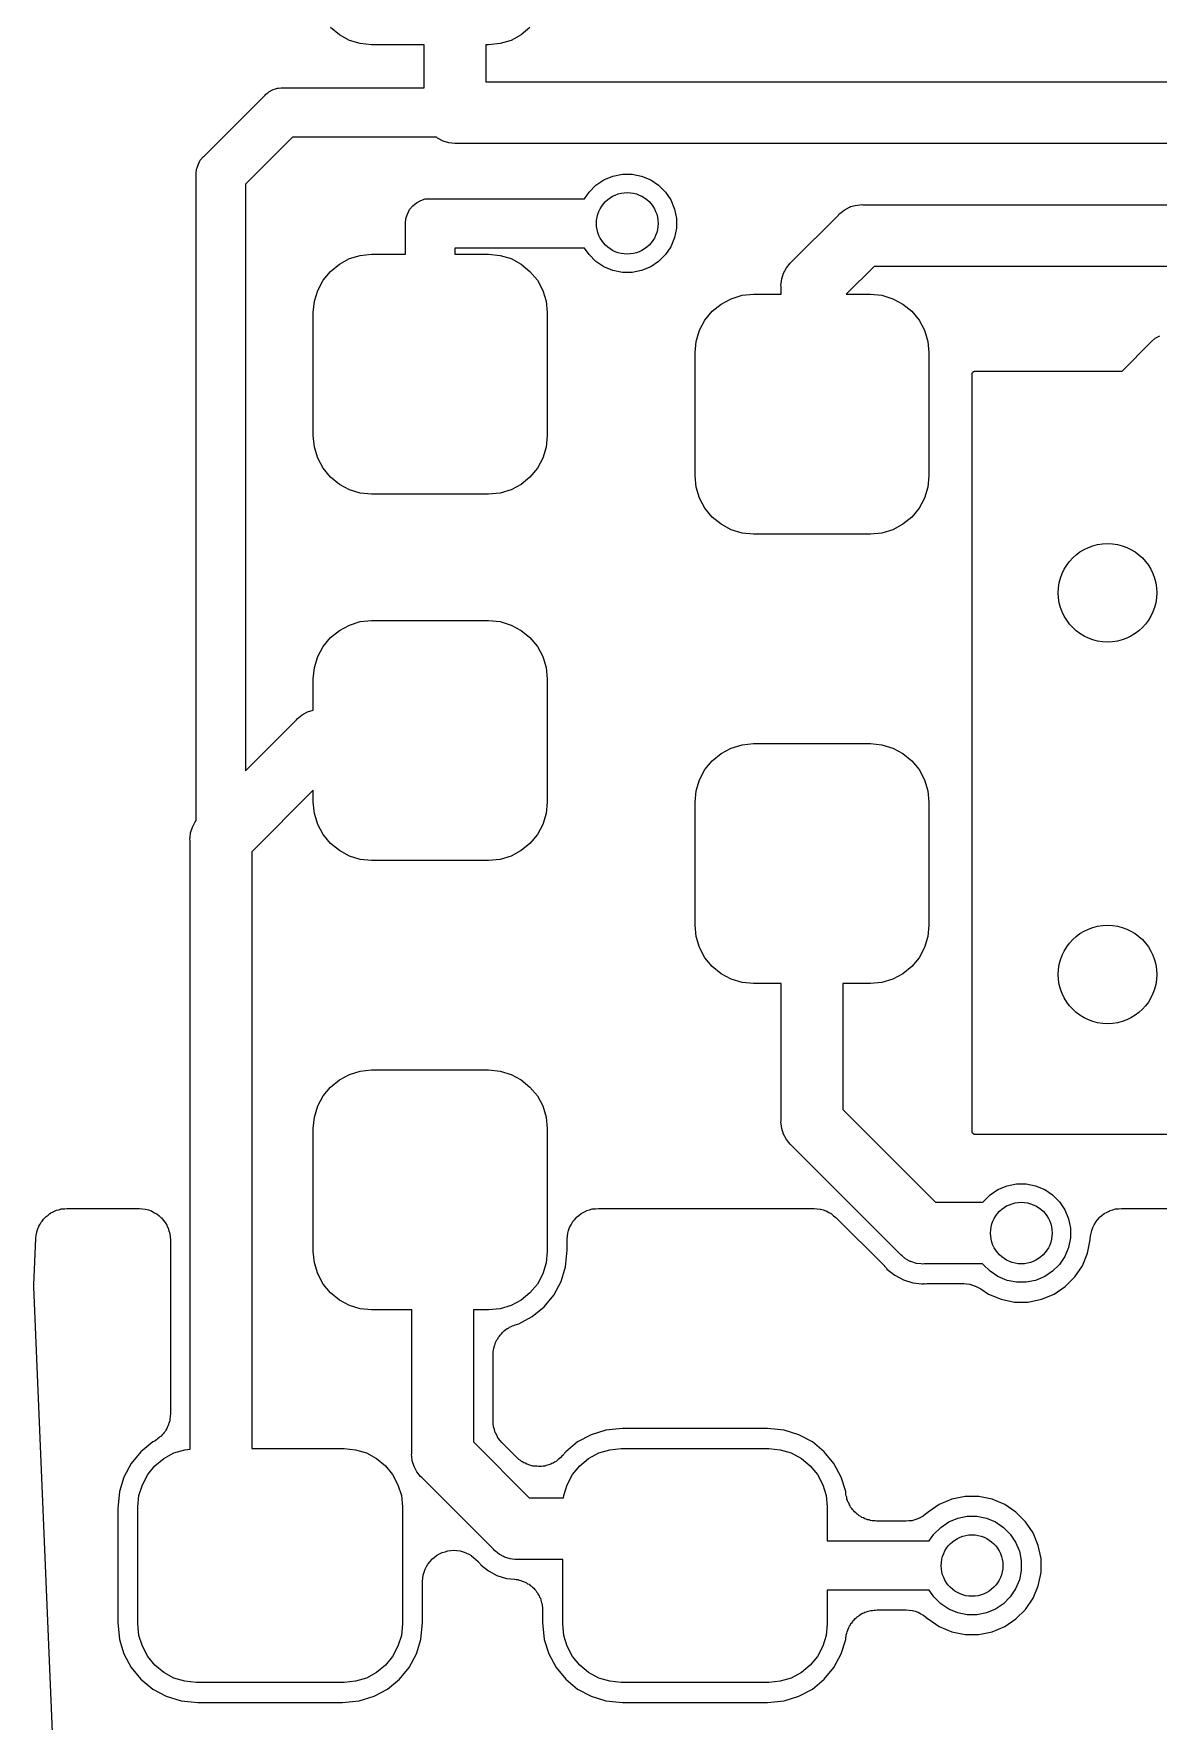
# Model space of a CAD drawing. Extents: x 115.8 to 161.5, y -138.1 to -92.5.
# Drawn here: x 115.79 to 120.36, y -117.03 to -110.18 of the extents above; entities that cross this region are included whole.
import ezdxf

# ---------------------------------------------------------------- set-up
doc = ezdxf.new("R2010")
doc.units = 0
doc.layers.add('BLACK', color=7, linetype='CONTINUOUS')

msp = doc.modelspace()

# ---------------------------------------------------------------- linework, layer by layer
at = {"layer": 'BLACK', "linetype": 'CONTINUOUS'}
for p, q in [((117.031, -110.185), (116.995, -110.155)), ((117.072, -110.207), (117.031, -110.185)), ((117.769, -110.185), (117.728, -110.207)), ((117.805, -110.155), (117.769, -110.185)), ((117.116, -110.22), (117.072, -110.207)), ((117.162, -110.225), (117.116, -110.22)), ((117.375, -110.225), (117.162, -110.225)), ((117.375, -110.4), (117.375, -110.225)), ((117.637, -110.225), (117.625, -110.225)), ((117.625, -110.225), (117.625, -110.375)), ((117.684, -110.22), (117.637, -110.225)), ((117.728, -110.207), (117.684, -110.22)), ((117.625, -110.375), (121.8, -110.375)), ((116.483, -110.676), (116.726, -110.433)), ((116.726, -110.433), (116.729, -110.429)), ((116.729, -110.429), (116.733, -110.426)), ((116.733, -110.426), (116.74, -110.42)), ((116.733, -110.426), (116.733, -110.426)), ((116.74, -110.42), (116.744, -110.416)), ((116.744, -110.416), (116.762, -110.407)), ((116.762, -110.407), (116.772, -110.404)), ((116.772, -110.404), (116.78, -110.401)), ((116.78, -110.401), (116.784, -110.401)), ((116.784, -110.401), (116.795, -110.4)), ((116.795, -110.4), (116.795, -110.4)), ((116.795, -110.4), (116.8, -110.4)), ((116.8, -110.4), (116.805, -110.4)), ((116.805, -110.4), (117.375, -110.4)), ((116.841, -110.6), (116.65, -110.791)), ((117.425, -110.6), (116.841, -110.6)), ((117.43, -110.604), (117.425, -110.6)), ((117.452, -110.616), (117.43, -110.604)), ((117.475, -110.623), (117.452, -110.616)), ((117.5, -110.626), (117.475, -110.623)), ((117.506, -110.625), (117.5, -110.626)), ((121.8, -110.625), (117.506, -110.625)), ((116.45, -110.745), (116.451, -110.731)), ((116.451, -110.73), (116.453, -110.724)), ((116.451, -110.731), (116.451, -110.73)), ((116.453, -110.724), (116.457, -110.712)), ((116.457, -110.712), (116.466, -110.694)), ((116.466, -110.694), (116.479, -110.679)), ((116.479, -110.679), (116.483, -110.676)), ((116.45, -110.75), (116.45, -110.745)), ((116.45, -110.745), (116.45, -110.745)), ((116.45, -110.755), (116.45, -110.75)), ((116.45, -113.375), (116.45, -110.755)), ((116.65, -110.791), (116.65, -113.173)), ((118.045, -110.823), (118.073, -110.795)), ((118.073, -110.795), (118.105, -110.773)), ((118.105, -110.773), (118.142, -110.758)), ((118.142, -110.758), (118.18, -110.75)), ((118.18, -110.75), (118.22, -110.75)), ((118.22, -110.75), (118.258, -110.758)), ((118.258, -110.758), (118.295, -110.773)), ((118.295, -110.773), (118.327, -110.795)), ((118.327, -110.795), (118.355, -110.823)), ((117.329, -110.879), (117.344, -110.866)), ((117.344, -110.866), (117.362, -110.857)), ((117.362, -110.857), (117.38, -110.851)), ((117.38, -110.851), (117.395, -110.85)), ((117.395, -110.85), (117.4, -110.85)), ((117.4, -110.85), (117.405, -110.85)), ((117.405, -110.85), (118.026, -110.85)), ((118.026, -110.85), (118.045, -110.823)), ((118.355, -110.823), (118.377, -110.855)), ((118.377, -110.855), (118.392, -110.892)), ((117.3, -110.95), (117.301, -110.93)), ((117.301, -110.93), (117.307, -110.912)), ((117.307, -110.912), (117.316, -110.894)), ((117.316, -110.894), (117.329, -110.879)), ((118.392, -110.892), (118.4, -110.93)), ((118.4, -110.93), (118.4, -110.97)), ((118.866, -111.107), (119.057, -110.916)), ((119.057, -110.916), (119.061, -110.911)), ((119.061, -110.911), (119.067, -110.907)), ((119.067, -110.907), (119.08, -110.896)), ((119.08, -110.896), (119.102, -110.884)), ((119.102, -110.884), (119.107, -110.882)), ((119.107, -110.882), (119.125, -110.877)), ((119.125, -110.877), (119.144, -110.875)), ((119.144, -110.875), (119.15, -110.874)), ((119.144, -110.875), (119.144, -110.875)), ((119.15, -110.874), (119.156, -110.875)), ((119.156, -110.875), (121.8, -110.875)), ((117.3, -110.955), (117.3, -110.95)), ((117.3, -111.075), (117.3, -110.955)), ((118.4, -110.97), (118.392, -111.008)), ((117.116, -111.08), (117.162, -111.075)), ((117.162, -111.075), (117.3, -111.075)), ((118.026, -111.05), (117.5, -111.05)), ((117.5, -111.05), (117.5, -111.075)), ((117.5, -111.075), (117.637, -111.075)), ((117.637, -111.075), (117.684, -111.08)), ((118.045, -111.077), (118.026, -111.05)), ((118.377, -111.045), (118.355, -111.077)), ((118.392, -111.008), (118.377, -111.045)), ((116.995, -111.145), (117.031, -111.115)), ((117.031, -111.115), (117.072, -111.093)), ((117.072, -111.093), (117.116, -111.08)), ((117.684, -111.08), (117.728, -111.093)), ((117.728, -111.093), (117.769, -111.115)), ((117.769, -111.115), (117.805, -111.145)), ((118.073, -111.105), (118.045, -111.077)), ((118.105, -111.127), (118.073, -111.105)), ((118.142, -111.142), (118.105, -111.127)), ((118.18, -111.15), (118.142, -111.142)), ((118.258, -111.142), (118.22, -111.15)), ((118.295, -111.127), (118.258, -111.142)), ((118.327, -111.105), (118.295, -111.127)), ((118.355, -111.077), (118.327, -111.105)), ((118.834, -111.152), (118.846, -111.13)), ((118.846, -111.13), (118.861, -111.111)), ((118.861, -111.111), (118.866, -111.107)), ((119.202, -111.125), (119.089, -111.237)), ((121.8, -111.125), (119.202, -111.125)), ((116.943, -111.222), (116.965, -111.181)), ((116.965, -111.181), (116.995, -111.145)), ((117.805, -111.145), (117.835, -111.181)), ((117.835, -111.181), (117.857, -111.222)), ((118.22, -111.15), (118.18, -111.15)), ((118.824, -111.2), (118.825, -111.194)), ((118.825, -111.206), (118.824, -111.2)), ((118.825, -111.194), (118.827, -111.175)), ((118.825, -111.194), (118.825, -111.194)), ((118.825, -111.237), (118.825, -111.206)), ((118.827, -111.175), (118.834, -111.152)), ((116.925, -111.312), (116.93, -111.266)), ((116.93, -111.266), (116.943, -111.222)), ((117.857, -111.222), (117.87, -111.266)), ((117.87, -111.266), (117.875, -111.312)), ((118.545, -111.307), (118.581, -111.278)), ((118.581, -111.278), (118.622, -111.256)), ((118.622, -111.256), (118.666, -111.242)), ((118.666, -111.242), (118.712, -111.237)), ((118.712, -111.237), (118.825, -111.237)), ((119.089, -111.237), (119.188, -111.237)), ((119.188, -111.237), (119.234, -111.242)), ((119.234, -111.242), (119.278, -111.256)), ((119.278, -111.256), (119.319, -111.278)), ((119.319, -111.278), (119.355, -111.307)), ((116.925, -111.812), (116.925, -111.312)), ((117.875, -111.312), (117.875, -111.812)), ((118.493, -111.384), (118.515, -111.343)), ((118.515, -111.343), (118.545, -111.307)), ((119.355, -111.307), (119.385, -111.343)), ((119.385, -111.343), (119.407, -111.384)), ((118.48, -111.429), (118.493, -111.384)), ((119.407, -111.384), (119.42, -111.429)), ((120.329, -111.429), (120.344, -111.416)), ((120.344, -111.416), (120.362, -111.407)), ((118.475, -111.475), (118.48, -111.429)), ((118.475, -111.975), (118.475, -111.475)), ((119.42, -111.429), (119.425, -111.475)), ((119.425, -111.475), (119.425, -111.975)), ((120.209, -111.55), (120.326, -111.433)), ((120.326, -111.433), (120.329, -111.429)), ((119.602, -111.556), (119.603, -111.555)), ((119.603, -111.555), (119.604, -111.554)), ((119.604, -111.554), (119.605, -111.553)), ((119.604, -111.554), (119.604, -111.554)), ((119.604, -111.554), (119.604, -111.554)), ((119.605, -111.553), (119.606, -111.552)), ((119.606, -111.552), (119.606, -111.552)), ((119.606, -111.552), (119.606, -111.552)), ((119.606, -111.552), (119.607, -111.552)), ((119.607, -111.552), (119.608, -111.551)), ((119.608, -111.551), (119.608, -111.551)), ((119.608, -111.551), (119.608, -111.551)), ((119.608, -111.551), (119.609, -111.551)), ((119.609, -111.551), (119.61, -111.55)), ((119.61, -111.55), (119.61, -111.55)), ((119.61, -111.55), (119.61, -111.55)), ((119.61, -111.55), (119.612, -111.55)), ((119.612, -111.55), (119.613, -111.55)), ((119.613, -111.55), (120.209, -111.55)), ((119.6, -111.56), (119.601, -111.559)), ((119.6, -111.561), (119.6, -111.56)), ((119.6, -111.56), (119.6, -111.56)), ((119.6, -111.56), (119.6, -111.56)), ((119.6, -111.563), (119.6, -111.561)), ((119.6, -114.637), (119.6, -111.563)), ((119.6, -111.563), (119.6, -111.563)), ((119.6, -111.563), (119.6, -111.563)), ((119.601, -111.558), (119.602, -111.557)), ((119.601, -111.559), (119.601, -111.558)), ((119.601, -111.558), (119.601, -111.558)), ((119.601, -111.558), (119.601, -111.558)), ((119.602, -111.557), (119.602, -111.556)), ((119.602, -111.556), (119.602, -111.556)), ((119.602, -111.556), (119.602, -111.556)), ((116.93, -111.859), (116.925, -111.812)), ((117.875, -111.812), (117.87, -111.859)), ((116.943, -111.903), (116.93, -111.859)), ((117.87, -111.859), (117.857, -111.903)), ((116.965, -111.944), (116.943, -111.903)), ((116.995, -111.98), (116.965, -111.944)), ((117.835, -111.944), (117.805, -111.98)), ((117.857, -111.903), (117.835, -111.944)), ((117.031, -112.01), (116.995, -111.98)), ((117.072, -112.032), (117.031, -112.01)), ((117.116, -112.045), (117.072, -112.032)), ((117.728, -112.032), (117.684, -112.045)), ((117.769, -112.01), (117.728, -112.032)), ((117.805, -111.98), (117.769, -112.01)), ((118.48, -112.021), (118.475, -111.975)), ((118.493, -112.066), (118.48, -112.021)), ((119.42, -112.021), (119.407, -112.066)), ((119.425, -111.975), (119.42, -112.021)), ((117.162, -112.05), (117.116, -112.045)), ((117.637, -112.05), (117.162, -112.05)), ((117.684, -112.045), (117.637, -112.05)), ((118.515, -112.107), (118.493, -112.066)), ((119.407, -112.066), (119.385, -112.107)), ((118.545, -112.143), (118.515, -112.107)), ((118.581, -112.172), (118.545, -112.143)), ((118.622, -112.194), (118.581, -112.172)), ((119.319, -112.172), (119.278, -112.194)), ((119.355, -112.143), (119.319, -112.172)), ((119.385, -112.107), (119.355, -112.143)), ((118.666, -112.208), (118.622, -112.194)), ((118.712, -112.212), (118.666, -112.208)), ((119.188, -112.212), (118.712, -112.212)), ((119.234, -112.208), (119.188, -112.212)), ((119.278, -112.194), (119.234, -112.208)), ((117.031, -112.603), (117.072, -112.581)), ((117.072, -112.581), (117.116, -112.567)), ((117.116, -112.567), (117.162, -112.562)), ((117.162, -112.562), (117.637, -112.562)), ((117.637, -112.562), (117.684, -112.567)), ((117.684, -112.567), (117.728, -112.581)), ((117.728, -112.581), (117.769, -112.603)), ((116.965, -112.668), (116.995, -112.632)), ((116.995, -112.632), (117.031, -112.603)), ((117.769, -112.603), (117.805, -112.632)), ((117.805, -112.632), (117.835, -112.668)), ((116.93, -112.754), (116.943, -112.709)), ((116.943, -112.709), (116.965, -112.668)), ((117.835, -112.668), (117.857, -112.709)), ((117.857, -112.709), (117.87, -112.754)), ((116.925, -112.8), (116.93, -112.754)), ((117.87, -112.754), (117.875, -112.8)), ((116.925, -112.927), (116.925, -112.8)), ((117.875, -112.8), (117.875, -113.3)), ((116.65, -113.173), (116.857, -112.966)), ((116.857, -112.966), (116.861, -112.961)), ((116.861, -112.961), (116.866, -112.957)), ((116.866, -112.957), (116.88, -112.946)), ((116.866, -112.957), (116.866, -112.957)), ((116.88, -112.946), (116.902, -112.934)), ((116.88, -112.946), (116.88, -112.946)), ((116.88, -112.946), (116.88, -112.946)), ((116.902, -112.934), (116.925, -112.927)), ((118.666, -113.067), (118.712, -113.062)), ((118.712, -113.062), (119.188, -113.062)), ((119.188, -113.062), (119.234, -113.067)), ((118.515, -113.168), (118.545, -113.132)), ((118.545, -113.132), (118.581, -113.103)), ((118.581, -113.103), (118.622, -113.081)), ((118.622, -113.081), (118.666, -113.067)), ((119.234, -113.067), (119.278, -113.081)), ((119.278, -113.081), (119.319, -113.103)), ((119.319, -113.103), (119.355, -113.132)), ((119.355, -113.132), (119.385, -113.168)), ((118.493, -113.209), (118.515, -113.168)), ((119.385, -113.168), (119.407, -113.209)), ((116.925, -113.252), (116.675, -113.502)), ((116.925, -113.3), (116.925, -113.252)), ((118.475, -113.3), (118.48, -113.254)), ((118.48, -113.254), (118.493, -113.209)), ((119.407, -113.209), (119.42, -113.254)), ((119.42, -113.254), (119.425, -113.3)), ((116.93, -113.346), (116.925, -113.3)), ((117.875, -113.3), (117.87, -113.346)), ((118.475, -113.8), (118.475, -113.3)), ((119.425, -113.3), (119.425, -113.8)), ((116.427, -113.425), (116.434, -113.402)), ((116.434, -113.402), (116.446, -113.38)), ((116.446, -113.38), (116.45, -113.375)), ((116.943, -113.391), (116.93, -113.346)), ((116.965, -113.432), (116.943, -113.391)), ((117.857, -113.391), (117.835, -113.432)), ((117.87, -113.346), (117.857, -113.391)), ((116.424, -113.45), (116.425, -113.444)), ((116.425, -113.456), (116.424, -113.45)), ((116.425, -113.444), (116.427, -113.425)), ((116.425, -113.444), (116.425, -113.444)), ((116.425, -115.927), (116.425, -113.456)), ((116.995, -113.468), (116.965, -113.432)), ((117.031, -113.497), (116.995, -113.468)), ((117.805, -113.468), (117.769, -113.497)), ((117.835, -113.432), (117.805, -113.468)), ((116.675, -113.502), (116.675, -115.925)), ((117.072, -113.519), (117.031, -113.497)), ((117.116, -113.533), (117.072, -113.519)), ((117.162, -113.537), (117.116, -113.533)), ((117.637, -113.537), (117.162, -113.537)), ((117.684, -113.533), (117.637, -113.537)), ((117.728, -113.519), (117.684, -113.533)), ((117.769, -113.497), (117.728, -113.519)), ((118.48, -113.846), (118.475, -113.8)), ((119.425, -113.8), (119.42, -113.846)), ((118.493, -113.891), (118.48, -113.846)), ((119.42, -113.846), (119.407, -113.891)), ((118.515, -113.932), (118.493, -113.891)), ((118.545, -113.968), (118.515, -113.932)), ((119.385, -113.932), (119.355, -113.968)), ((119.407, -113.891), (119.385, -113.932)), ((118.581, -113.997), (118.545, -113.968)), ((118.622, -114.019), (118.581, -113.997)), ((118.666, -114.033), (118.622, -114.019)), ((119.278, -114.019), (119.234, -114.033)), ((119.319, -113.997), (119.278, -114.019)), ((119.355, -113.968), (119.319, -113.997)), ((118.712, -114.037), (118.666, -114.033)), ((118.825, -114.037), (118.712, -114.037)), ((118.825, -114.594), (118.825, -114.037)), ((119.188, -114.037), (119.075, -114.037)), ((119.075, -114.037), (119.075, -114.548)), ((119.234, -114.033), (119.188, -114.037)), ((116.995, -114.457), (117.031, -114.428)), ((117.031, -114.428), (117.072, -114.406)), ((117.072, -114.406), (117.116, -114.392)), ((117.116, -114.392), (117.162, -114.387)), ((117.162, -114.387), (117.637, -114.387)), ((117.637, -114.387), (117.684, -114.392)), ((117.684, -114.392), (117.728, -114.406)), ((117.728, -114.406), (117.769, -114.428)), ((117.769, -114.428), (117.805, -114.457)), ((116.943, -114.534), (116.965, -114.493)), ((116.965, -114.493), (116.995, -114.457)), ((117.805, -114.457), (117.835, -114.493)), ((117.835, -114.493), (117.857, -114.534)), ((116.93, -114.579), (116.943, -114.534)), ((117.857, -114.534), (117.87, -114.579)), ((119.075, -114.548), (119.452, -114.925)), ((116.925, -114.625), (116.93, -114.579)), ((116.925, -115.125), (116.925, -114.625)), ((117.87, -114.579), (117.875, -114.625)), ((117.875, -114.625), (117.875, -115.125)), ((118.824, -114.6), (118.825, -114.594)), ((118.825, -114.606), (118.824, -114.6)), ((118.827, -114.625), (118.825, -114.606)), ((118.825, -114.606), (118.825, -114.606)), ((118.834, -114.648), (118.827, -114.625)), ((119.6, -114.638), (119.6, -114.637)), ((119.6, -114.64), (119.6, -114.638)), ((118.846, -114.67), (118.834, -114.648)), ((118.861, -114.689), (118.846, -114.67)), ((118.866, -114.693), (118.861, -114.689)), ((119.307, -115.134), (118.866, -114.693)), ((119.601, -114.641), (119.6, -114.64)), ((119.6, -114.64), (119.6, -114.64)), ((119.6, -114.64), (119.6, -114.64)), ((119.601, -114.642), (119.601, -114.641)), ((119.602, -114.643), (119.601, -114.642)), ((119.601, -114.642), (119.601, -114.642)), ((119.601, -114.642), (119.601, -114.642)), ((119.602, -114.644), (119.602, -114.643)), ((119.603, -114.645), (119.602, -114.644)), ((119.602, -114.644), (119.602, -114.644)), ((119.602, -114.644), (119.602, -114.644)), ((119.604, -114.646), (119.603, -114.645)), ((119.605, -114.647), (119.604, -114.646)), ((119.604, -114.646), (119.604, -114.646)), ((119.604, -114.646), (119.604, -114.646)), ((119.606, -114.648), (119.605, -114.647)), ((119.607, -114.648), (119.606, -114.648)), ((119.606, -114.648), (119.606, -114.648)), ((119.606, -114.648), (119.606, -114.648)), ((119.608, -114.649), (119.607, -114.648)), ((119.609, -114.649), (119.608, -114.649)), ((119.608, -114.649), (119.608, -114.649)), ((119.608, -114.649), (119.608, -114.649)), ((119.61, -114.65), (119.609, -114.649)), ((119.611, -114.65), (119.61, -114.65)), ((119.61, -114.65), (119.61, -114.65)), ((119.61, -114.65), (119.61, -114.65)), ((119.613, -114.65), (119.611, -114.65)), ((120.637, -114.65), (119.613, -114.65)), ((119.613, -114.65), (119.613, -114.65)), ((119.613, -114.65), (119.613, -114.65)), ((119.645, -114.923), (119.673, -114.895)), ((119.673, -114.895), (119.705, -114.873)), ((119.705, -114.873), (119.742, -114.858)), ((119.742, -114.858), (119.78, -114.85)), ((119.78, -114.85), (119.82, -114.85)), ((119.82, -114.85), (119.858, -114.858)), ((119.858, -114.858), (119.895, -114.873)), ((119.895, -114.873), (119.927, -114.895)), ((119.927, -114.895), (119.955, -114.923)), ((115.84, -114.983), (115.848, -114.977)), ((115.848, -114.977), (115.855, -114.971)), ((115.855, -114.971), (115.858, -114.97)), ((115.858, -114.97), (115.86, -114.968)), ((115.86, -114.968), (115.869, -114.964)), ((115.869, -114.964), (115.877, -114.96)), ((115.877, -114.96), (115.88, -114.959)), ((115.88, -114.959), (115.883, -114.957)), ((115.883, -114.957), (115.892, -114.955)), ((115.892, -114.955), (115.901, -114.952)), ((115.901, -114.952), (115.904, -114.952)), ((115.904, -114.952), (115.907, -114.951)), ((115.907, -114.951), (115.916, -114.951)), ((115.916, -114.951), (115.925, -114.95)), ((115.925, -114.95), (116.218, -114.95)), ((116.218, -114.95), (116.219, -114.95)), ((116.219, -114.95), (116.219, -114.95)), ((116.219, -114.95), (116.219, -114.95)), ((116.219, -114.95), (116.22, -114.95)), ((116.22, -114.95), (116.232, -114.951)), ((116.232, -114.951), (116.244, -114.953)), ((116.244, -114.953), (116.244, -114.953)), ((116.244, -114.953), (116.244, -114.953)), ((116.244, -114.953), (116.256, -114.956)), ((116.256, -114.956), (116.267, -114.96)), ((116.267, -114.96), (116.268, -114.96)), ((116.268, -114.96), (116.268, -114.96)), ((116.268, -114.96), (116.278, -114.966)), ((116.278, -114.966), (116.289, -114.972)), ((116.289, -114.972), (116.289, -114.972)), ((116.289, -114.972), (116.29, -114.972)), ((116.29, -114.972), (116.299, -114.98)), ((116.299, -114.98), (116.308, -114.988)), ((117.994, -114.986), (118.003, -114.979)), ((118.003, -114.979), (118.013, -114.971)), ((118.013, -114.971), (118.024, -114.965)), ((118.013, -114.971), (118.013, -114.971)), ((118.013, -114.971), (118.013, -114.971)), ((118.024, -114.965), (118.035, -114.96)), ((118.035, -114.959), (118.047, -114.956)), ((118.035, -114.96), (118.035, -114.959)), ((118.035, -114.959), (118.035, -114.959)), ((118.047, -114.956), (118.058, -114.952)), ((118.058, -114.952), (118.059, -114.952)), ((118.059, -114.952), (118.071, -114.951)), ((118.059, -114.952), (118.059, -114.952)), ((118.071, -114.951), (118.083, -114.95)), ((118.083, -114.95), (118.957, -114.95)), ((118.957, -114.95), (118.958, -114.95)), ((118.958, -114.95), (118.958, -114.95)), ((118.958, -114.95), (118.958, -114.95)), ((118.958, -114.95), (118.959, -114.95)), ((118.959, -114.95), (118.971, -114.951)), ((118.971, -114.951), (118.983, -114.953)), ((118.983, -114.953), (118.983, -114.953)), ((118.983, -114.953), (118.984, -114.953)), ((118.984, -114.953), (118.995, -114.956)), ((118.995, -114.956), (119.006, -114.96)), ((119.006, -114.96), (119.007, -114.96)), ((119.007, -114.96), (119.008, -114.96)), ((119.008, -114.96), (119.018, -114.966)), ((119.018, -114.966), (119.028, -114.971)), ((119.028, -114.971), (119.029, -114.972)), ((119.029, -114.972), (119.029, -114.972)), ((119.029, -114.972), (119.038, -114.98)), ((119.038, -114.98), (119.047, -114.987)), ((119.452, -114.925), (119.643, -114.925)), ((119.643, -114.925), (119.645, -114.923)), ((119.955, -114.923), (119.977, -114.955)), ((119.977, -114.955), (119.992, -114.992)), ((120.118, -114.986), (120.127, -114.979)), ((120.127, -114.979), (120.137, -114.971)), ((120.137, -114.971), (120.148, -114.965)), ((120.137, -114.971), (120.137, -114.971)), ((120.137, -114.971), (120.137, -114.971)), ((120.148, -114.965), (120.159, -114.96)), ((120.159, -114.959), (120.171, -114.956)), ((120.159, -114.96), (120.159, -114.959)), ((120.159, -114.959), (120.159, -114.959)), ((120.171, -114.956), (120.182, -114.952)), ((120.182, -114.952), (120.183, -114.952)), ((120.183, -114.952), (120.195, -114.951)), ((120.183, -114.952), (120.183, -114.952)), ((120.195, -114.951), (120.207, -114.95)), ((120.207, -114.95), (124.673, -114.95)), ((115.801, -115.051), (115.802, -115.048)), ((115.802, -115.045), (115.805, -115.037)), ((115.802, -115.048), (115.802, -115.045)), ((115.805, -115.037), (115.808, -115.028)), ((115.808, -115.028), (115.81, -115.025)), ((115.81, -115.025), (115.811, -115.022)), ((115.811, -115.022), (115.816, -115.014)), ((115.816, -115.014), (115.82, -115.006)), ((115.82, -115.006), (115.822, -115.004)), ((115.822, -115.004), (115.824, -115.001)), ((115.824, -115.001), (115.83, -114.994)), ((115.83, -114.994), (115.836, -114.987)), ((115.836, -114.987), (115.838, -114.985)), ((115.838, -114.985), (115.84, -114.983)), ((116.308, -114.988), (116.308, -114.988)), ((116.308, -114.988), (116.309, -114.988)), ((116.309, -114.988), (116.316, -114.997)), ((116.316, -114.997), (116.324, -115.007)), ((116.324, -115.007), (116.324, -115.007)), ((116.324, -115.007), (116.324, -115.007)), ((116.324, -115.007), (116.33, -115.018)), ((116.33, -115.018), (116.335, -115.029)), ((116.335, -115.029), (116.336, -115.029)), ((116.336, -115.029), (116.336, -115.029)), ((116.336, -115.029), (116.339, -115.041)), ((116.339, -115.041), (116.343, -115.052)), ((117.959, -115.051), (117.962, -115.039)), ((117.962, -115.039), (117.966, -115.028)), ((117.966, -115.027), (117.972, -115.017)), ((117.966, -115.028), (117.966, -115.027)), ((117.966, -115.027), (117.966, -115.027)), ((117.972, -115.017), (117.978, -115.006)), ((117.978, -115.005), (117.986, -114.996)), ((117.978, -115.006), (117.978, -115.005)), ((117.978, -115.006), (117.978, -115.006)), ((117.986, -114.996), (117.994, -114.987)), ((117.994, -114.987), (117.994, -114.986)), ((117.994, -114.987), (117.994, -114.987)), ((119.047, -114.987), (119.244, -115.183)), ((119.992, -114.992), (120, -115.03)), ((120, -115.03), (120, -115.07)), ((120.083, -115.051), (120.086, -115.039)), ((120.086, -115.039), (120.09, -115.028)), ((120.09, -115.027), (120.096, -115.017)), ((120.09, -115.028), (120.09, -115.027)), ((120.09, -115.027), (120.09, -115.027)), ((120.096, -115.017), (120.102, -115.006)), ((120.102, -115.005), (120.11, -114.996)), ((120.102, -115.006), (120.102, -115.005)), ((120.102, -115.006), (120.102, -115.006)), ((120.11, -114.996), (120.118, -114.987)), ((120.118, -114.987), (120.118, -114.986)), ((120.118, -114.987), (120.118, -114.987)), ((115.79, -115.26), (115.798, -115.072)), ((115.798, -115.07), (115.8, -115.061)), ((115.798, -115.072), (115.798, -115.07)), ((115.8, -115.061), (115.801, -115.051)), ((116.343, -115.052), (116.343, -115.053)), ((116.343, -115.053), (116.343, -115.053)), ((116.343, -115.053), (116.344, -115.065)), ((116.344, -115.065), (116.345, -115.077)), ((116.345, -115.077), (116.345, -115.784)), ((117.949, -115.187), (117.956, -115.119)), ((117.956, -115.075), (117.957, -115.063)), ((117.956, -115.076), (117.956, -115.075)), ((117.956, -115.077), (117.956, -115.076)), ((117.956, -115.076), (117.956, -115.076)), ((117.956, -115.076), (117.956, -115.076)), ((117.956, -115.119), (117.956, -115.077)), ((117.957, -115.063), (117.959, -115.051)), ((117.959, -115.051), (117.959, -115.051)), ((117.959, -115.051), (117.959, -115.051)), ((119.992, -115.108), (119.977, -115.145)), ((120, -115.07), (119.992, -115.108)), ((120.069, -115.132), (120.08, -115.078)), ((120.08, -115.075), (120.081, -115.063)), ((120.08, -115.076), (120.08, -115.075)), ((120.08, -115.077), (120.08, -115.076)), ((120.08, -115.076), (120.08, -115.076)), ((120.08, -115.076), (120.08, -115.076)), ((120.08, -115.078), (120.08, -115.077)), ((120.081, -115.063), (120.083, -115.051)), ((120.083, -115.051), (120.083, -115.051)), ((120.083, -115.051), (120.083, -115.051)), ((116.93, -115.171), (116.925, -115.125)), ((116.943, -115.216), (116.93, -115.171)), ((117.87, -115.171), (117.857, -115.216)), ((117.875, -115.125), (117.87, -115.171)), ((117.931, -115.247), (117.949, -115.187)), ((119.244, -115.183), (119.245, -115.185)), ((119.245, -115.185), (119.248, -115.189)), ((119.311, -115.139), (119.307, -115.134)), ((119.316, -115.143), (119.311, -115.139)), ((119.33, -115.154), (119.316, -115.143)), ((119.316, -115.143), (119.316, -115.143)), ((119.349, -115.165), (119.33, -115.154)), ((119.352, -115.166), (119.349, -115.165)), ((119.375, -115.173), (119.352, -115.166)), ((119.394, -115.175), (119.375, -115.173)), ((119.4, -115.176), (119.394, -115.175)), ((119.394, -115.175), (119.394, -115.175)), ((119.406, -115.175), (119.4, -115.176)), ((119.643, -115.175), (119.406, -115.175)), ((119.645, -115.177), (119.643, -115.175)), ((119.673, -115.205), (119.645, -115.177)), ((119.955, -115.177), (119.927, -115.205)), ((119.977, -115.145), (119.955, -115.177)), ((120.017, -115.228), (120.048, -115.183)), ((120.048, -115.183), (120.069, -115.132)), ((116.965, -115.257), (116.943, -115.216)), ((117.857, -115.216), (117.835, -115.257)), ((117.902, -115.302), (117.931, -115.247)), ((119.248, -115.189), (119.252, -115.193)), ((119.252, -115.193), (119.254, -115.196)), ((119.254, -115.196), (119.286, -115.221)), ((119.286, -115.221), (119.321, -115.24)), ((119.321, -115.24), (119.36, -115.252)), ((119.36, -115.252), (119.396, -115.256)), ((119.396, -115.256), (119.396, -115.256)), ((119.396, -115.256), (119.4, -115.256)), ((119.4, -115.256), (119.404, -115.256)), ((119.404, -115.256), (119.406, -115.255)), ((119.406, -115.255), (119.411, -115.256)), ((119.411, -115.256), (119.416, -115.255)), ((119.416, -115.255), (119.564, -115.255)), ((119.564, -115.255), (119.565, -115.255)), ((119.565, -115.255), (119.565, -115.255)), ((119.565, -115.255), (119.565, -115.255)), ((119.565, -115.255), (119.566, -115.255)), ((119.566, -115.255), (119.578, -115.256)), ((119.578, -115.256), (119.589, -115.257)), ((119.705, -115.227), (119.673, -115.205)), ((119.742, -115.242), (119.705, -115.227)), ((119.78, -115.25), (119.742, -115.242)), ((119.82, -115.25), (119.78, -115.25)), ((119.858, -115.242), (119.82, -115.25)), ((119.895, -115.227), (119.858, -115.242)), ((119.927, -115.205), (119.895, -115.227)), ((119.978, -115.267), (120.017, -115.228)), ((115.791, -115.264), (115.79, -115.26)), ((115.79, -115.269), (115.791, -115.264)), ((115.79, -115.27), (115.79, -115.269)), ((115.87, -117.174), (115.79, -115.27)), ((116.995, -115.293), (116.965, -115.257)), ((117.031, -115.322), (116.995, -115.293)), ((117.072, -115.344), (117.031, -115.322)), ((117.769, -115.322), (117.728, -115.344)), ((117.805, -115.293), (117.769, -115.322)), ((117.835, -115.257), (117.805, -115.293)), ((117.862, -115.35), (117.902, -115.302)), ((119.589, -115.257), (119.59, -115.258)), ((119.59, -115.258), (119.591, -115.258)), ((119.591, -115.258), (119.602, -115.261)), ((119.602, -115.261), (119.613, -115.265)), ((119.613, -115.265), (119.614, -115.265)), ((119.614, -115.265), (119.614, -115.265)), ((119.614, -115.265), (119.625, -115.271)), ((119.625, -115.271), (119.635, -115.276)), ((119.635, -115.276), (119.667, -115.298)), ((119.667, -115.298), (119.718, -115.319)), ((119.718, -115.319), (119.772, -115.33)), ((119.828, -115.33), (119.882, -115.319)), ((119.882, -115.319), (119.933, -115.298)), ((119.933, -115.298), (119.978, -115.267)), ((117.116, -115.358), (117.072, -115.344)), ((117.162, -115.362), (117.116, -115.358)), ((117.325, -115.362), (117.162, -115.362)), ((117.325, -115.944), (117.325, -115.362)), ((117.637, -115.362), (117.575, -115.362)), ((117.575, -115.362), (117.575, -115.898)), ((117.684, -115.358), (117.637, -115.362)), ((117.728, -115.344), (117.684, -115.358)), ((117.759, -115.419), (117.814, -115.389)), ((117.814, -115.389), (117.862, -115.35)), ((119.772, -115.33), (119.828, -115.33)), ((117.684, -115.464), (117.689, -115.459)), ((117.689, -115.459), (117.693, -115.454)), ((117.693, -115.454), (117.698, -115.45)), ((117.698, -115.45), (117.702, -115.446)), ((117.702, -115.446), (117.707, -115.442)), ((117.707, -115.442), (117.712, -115.438)), ((117.712, -115.438), (117.718, -115.436)), ((117.718, -115.436), (117.722, -115.432)), ((117.722, -115.432), (117.728, -115.43)), ((117.728, -115.43), (117.734, -115.427)), ((117.734, -115.427), (117.74, -115.425)), ((117.74, -115.425), (117.745, -115.423)), ((117.745, -115.423), (117.759, -115.419)), ((117.656, -115.531), (117.657, -115.525)), ((117.657, -115.525), (117.658, -115.518)), ((117.658, -115.518), (117.659, -115.513)), ((117.659, -115.513), (117.661, -115.507)), ((117.661, -115.507), (117.663, -115.501)), ((117.663, -115.501), (117.665, -115.494)), ((117.665, -115.494), (117.668, -115.489)), ((117.668, -115.489), (117.67, -115.484)), ((117.67, -115.484), (117.674, -115.479)), ((117.674, -115.479), (117.677, -115.473)), ((117.677, -115.473), (117.681, -115.468)), ((117.681, -115.468), (117.684, -115.464)), ((117.655, -115.543), (117.656, -115.537)), ((117.655, -115.544), (117.655, -115.543)), ((117.655, -115.812), (117.655, -115.544)), ((117.656, -115.537), (117.656, -115.531)), ((116.343, -115.803), (116.342, -115.81)), ((116.344, -115.797), (116.343, -115.803)), ((116.345, -115.786), (116.344, -115.791)), ((116.344, -115.791), (116.344, -115.797)), ((116.345, -115.784), (116.345, -115.786)), ((116.311, -115.869), (116.307, -115.875)), ((116.316, -115.865), (116.311, -115.869)), ((116.319, -115.86), (116.316, -115.865)), ((116.323, -115.856), (116.319, -115.86)), ((116.326, -115.85), (116.323, -115.856)), ((116.33, -115.844), (116.326, -115.85)), ((116.332, -115.839), (116.33, -115.844)), ((116.335, -115.834), (116.332, -115.839)), ((116.337, -115.827), (116.335, -115.834)), ((116.339, -115.821), (116.337, -115.827)), ((116.341, -115.816), (116.339, -115.821)), ((116.342, -115.81), (116.341, -115.816)), ((117.656, -115.824), (117.655, -115.812)), ((117.657, -115.836), (117.656, -115.824)), ((117.657, -115.837), (117.657, -115.836)), ((117.657, -115.836), (117.657, -115.836)), ((117.661, -115.848), (117.657, -115.837)), ((117.664, -115.86), (117.661, -115.848)), ((117.665, -115.861), (117.664, -115.86)), ((117.664, -115.86), (117.664, -115.86)), ((117.67, -115.871), (117.665, -115.861)), ((117.675, -115.882), (117.67, -115.871)), ((118.053, -115.869), (117.998, -115.898)), ((118.113, -115.851), (118.053, -115.869)), ((118.181, -115.844), (118.113, -115.851)), ((118.769, -115.844), (118.181, -115.844)), ((118.837, -115.851), (118.769, -115.844)), ((118.897, -115.869), (118.837, -115.851)), ((118.952, -115.898), (118.897, -115.869)), ((116.225, -115.938), (116.186, -115.986)), ((116.273, -115.898), (116.225, -115.938)), ((116.278, -115.896), (116.273, -115.898)), ((116.283, -115.893), (116.278, -115.896)), ((116.288, -115.89), (116.283, -115.893)), ((116.293, -115.886), (116.288, -115.89)), ((116.298, -115.882), (116.293, -115.886)), ((116.302, -115.878), (116.298, -115.882)), ((116.307, -115.875), (116.302, -115.878)), ((116.359, -115.943), (116.404, -115.93)), ((116.404, -115.93), (116.425, -115.927)), ((116.675, -115.925), (117.05, -115.925)), ((117.05, -115.925), (117.096, -115.93)), ((117.096, -115.93), (117.141, -115.943)), ((117.575, -115.898), (117.802, -116.125)), ((117.676, -115.882), (117.675, -115.882)), ((117.676, -115.883), (117.676, -115.882)), ((117.684, -115.892), (117.676, -115.883)), ((117.691, -115.901), (117.684, -115.892)), ((117.692, -115.902), (117.691, -115.901)), ((117.751, -115.961), (117.692, -115.902)), ((117.692, -115.902), (117.692, -115.902)), ((117.692, -115.902), (117.692, -115.902)), ((117.692, -115.902), (117.692, -115.902)), ((117.95, -115.938), (117.939, -115.952)), ((117.998, -115.898), (117.95, -115.938)), ((118.084, -115.943), (118.129, -115.93)), ((118.129, -115.93), (118.175, -115.925)), ((118.175, -115.925), (118.775, -115.925)), ((118.775, -115.925), (118.821, -115.93)), ((118.821, -115.93), (118.866, -115.943)), ((119, -115.938), (118.952, -115.898)), ((119.039, -115.986), (119, -115.938)), ((116.186, -115.986), (116.156, -116.041)), ((116.253, -116.031), (116.282, -115.995)), ((116.282, -115.995), (116.318, -115.965)), ((116.318, -115.965), (116.359, -115.943)), ((117.141, -115.943), (117.182, -115.965)), ((117.182, -115.965), (117.218, -115.995)), ((117.218, -115.995), (117.247, -116.031)), ((117.324, -115.95), (117.325, -115.944)), ((117.325, -115.956), (117.324, -115.95)), ((117.327, -115.975), (117.325, -115.956)), ((117.325, -115.956), (117.325, -115.956)), ((117.334, -115.998), (117.327, -115.975)), ((117.346, -116.02), (117.334, -115.998)), ((117.755, -115.965), (117.751, -115.961)), ((117.759, -115.969), (117.755, -115.965)), ((117.765, -115.972), (117.759, -115.969)), ((117.77, -115.977), (117.765, -115.972)), ((117.775, -115.979), (117.77, -115.977)), ((117.78, -115.983), (117.775, -115.979)), ((117.786, -115.985), (117.78, -115.983)), ((117.792, -115.988), (117.786, -115.985)), ((117.797, -115.99), (117.792, -115.988)), ((117.803, -115.992), (117.797, -115.99)), ((117.809, -115.994), (117.803, -115.992)), ((117.816, -115.996), (117.809, -115.994)), ((117.821, -115.996), (117.816, -115.996)), ((117.827, -115.997), (117.821, -115.996)), ((117.834, -115.997), (117.827, -115.997)), ((117.84, -115.998), (117.834, -115.997)), ((117.846, -115.998), (117.84, -115.998)), ((117.852, -115.998), (117.846, -115.998)), ((117.858, -115.996), (117.852, -115.998)), ((117.865, -115.996), (117.858, -115.996)), ((117.87, -115.994), (117.865, -115.996)), ((117.876, -115.993), (117.87, -115.994)), ((117.882, -115.991), (117.876, -115.993)), ((117.889, -115.989), (117.882, -115.991)), ((117.894, -115.986), (117.889, -115.989)), ((117.899, -115.984), (117.894, -115.986)), ((117.905, -115.98), (117.899, -115.984)), ((117.911, -115.977), (117.905, -115.98)), ((117.915, -115.973), (117.911, -115.977)), ((117.92, -115.97), (117.915, -115.973)), ((117.925, -115.966), (117.92, -115.97)), ((117.93, -115.962), (117.925, -115.966)), ((117.933, -115.957), (117.93, -115.962)), ((117.938, -115.953), (117.933, -115.957)), ((117.939, -115.952), (117.938, -115.953)), ((117.978, -116.031), (118.007, -115.995)), ((118.007, -115.995), (118.043, -115.965)), ((118.043, -115.965), (118.084, -115.943)), ((118.866, -115.943), (118.907, -115.965)), ((118.907, -115.965), (118.943, -115.995)), ((118.943, -115.995), (118.972, -116.031)), ((119.069, -116.041), (119.039, -115.986)), ((116.156, -116.041), (116.138, -116.1)), ((116.217, -116.116), (116.231, -116.072)), ((116.231, -116.072), (116.253, -116.031)), ((117.247, -116.031), (117.269, -116.072)), ((117.269, -116.072), (117.283, -116.116)), ((117.361, -116.039), (117.346, -116.02)), ((117.366, -116.043), (117.361, -116.039)), ((117.657, -116.334), (117.366, -116.043)), ((117.942, -116.116), (117.956, -116.072)), ((117.956, -116.072), (117.978, -116.031)), ((118.972, -116.031), (118.994, -116.072)), ((118.994, -116.072), (119.008, -116.116)), ((119.087, -116.1), (119.069, -116.041)), ((116.138, -116.1), (116.131, -116.169)), ((116.212, -116.162), (116.217, -116.116)), ((117.283, -116.116), (117.287, -116.162)), ((117.802, -116.125), (117.941, -116.125)), ((117.941, -116.125), (117.942, -116.116)), ((119.008, -116.116), (119.012, -116.162)), ((119.087, -116.105), (119.087, -116.1)), ((119.088, -116.111), (119.087, -116.105)), ((119.089, -116.117), (119.088, -116.111)), ((119.091, -116.123), (119.089, -116.117)), ((119.092, -116.13), (119.091, -116.123)), ((119.094, -116.135), (119.092, -116.13)), ((119.096, -116.141), (119.094, -116.135)), ((119.099, -116.146), (119.096, -116.141)), ((119.102, -116.153), (119.099, -116.146)), ((119.518, -116.131), (119.467, -116.152)), ((119.572, -116.12), (119.518, -116.131)), ((119.628, -116.12), (119.572, -116.12)), ((119.682, -116.131), (119.628, -116.12)), ((119.733, -116.152), (119.682, -116.131)), ((116.131, -116.169), (116.131, -116.631)), ((116.212, -116.637), (116.212, -116.162)), ((117.287, -116.162), (117.287, -116.637)), ((119.012, -116.162), (119.012, -116.3)), ((119.105, -116.157), (119.102, -116.153)), ((119.107, -116.163), (119.105, -116.157)), ((119.112, -116.168), (119.107, -116.163)), ((119.115, -116.173), (119.112, -116.168)), ((119.119, -116.177), (119.115, -116.173)), ((119.123, -116.182), (119.119, -116.177)), ((119.128, -116.186), (119.123, -116.182)), ((119.133, -116.191), (119.128, -116.186)), ((119.138, -116.194), (119.133, -116.191)), ((119.142, -116.198), (119.138, -116.194)), ((119.148, -116.201), (119.142, -116.198)), ((119.153, -116.205), (119.148, -116.201)), ((119.159, -116.207), (119.153, -116.205)), ((119.164, -116.21), (119.159, -116.207)), ((119.17, -116.212), (119.164, -116.21)), ((119.176, -116.214), (119.17, -116.212)), ((119.182, -116.215), (119.176, -116.214)), ((119.187, -116.217), (119.182, -116.215)), ((119.367, -116.214), (119.356, -116.218)), ((119.379, -116.211), (119.367, -116.214)), ((119.38, -116.21), (119.379, -116.211)), ((119.379, -116.211), (119.379, -116.211)), ((119.39, -116.205), (119.38, -116.21)), ((119.401, -116.2), (119.39, -116.205)), ((119.402, -116.199), (119.401, -116.199)), ((119.401, -116.199), (119.401, -116.2)), ((119.411, -116.191), (119.402, -116.199)), ((119.42, -116.184), (119.411, -116.191)), ((119.421, -116.183), (119.42, -116.184)), ((119.422, -116.183), (119.421, -116.183)), ((119.421, -116.183), (119.421, -116.183)), ((119.421, -116.183), (119.421, -116.183)), ((119.421, -116.183), (119.421, -116.183)), ((119.467, -116.152), (119.422, -116.183)), ((119.505, -116.223), (119.542, -116.208)), ((119.542, -116.208), (119.58, -116.2)), ((119.58, -116.2), (119.62, -116.2)), ((119.62, -116.2), (119.658, -116.208)), ((119.658, -116.208), (119.695, -116.223)), ((119.778, -116.183), (119.733, -116.152)), ((119.817, -116.222), (119.778, -116.183)), ((119.194, -116.218), (119.187, -116.217)), ((119.2, -116.219), (119.194, -116.218)), ((119.206, -116.219), (119.2, -116.219)), ((119.212, -116.22), (119.206, -116.219)), ((119.214, -116.22), (119.212, -116.22)), ((119.331, -116.22), (119.214, -116.22)), ((119.343, -116.219), (119.331, -116.22)), ((119.355, -116.218), (119.343, -116.219)), ((119.356, -116.218), (119.355, -116.218)), ((119.355, -116.218), (119.355, -116.218)), ((119.426, -116.3), (119.445, -116.273)), ((119.445, -116.273), (119.473, -116.245)), ((119.473, -116.245), (119.505, -116.223)), ((119.695, -116.223), (119.727, -116.245)), ((119.727, -116.245), (119.755, -116.273)), ((119.755, -116.273), (119.777, -116.305)), ((119.848, -116.267), (119.817, -116.222)), ((119.869, -116.318), (119.848, -116.267)), ((117.437, -116.353), (117.448, -116.347)), ((117.448, -116.347), (117.46, -116.344)), ((117.448, -116.347), (117.448, -116.347)), ((117.448, -116.347), (117.448, -116.347)), ((117.46, -116.344), (117.471, -116.34)), ((117.471, -116.34), (117.471, -116.34)), ((117.471, -116.34), (117.472, -116.34)), ((117.472, -116.34), (117.484, -116.339)), ((117.484, -116.339), (117.496, -116.338)), ((117.496, -116.338), (117.496, -116.338)), ((117.496, -116.338), (117.496, -116.338)), ((117.496, -116.338), (117.508, -116.339)), ((117.508, -116.339), (117.521, -116.341)), ((117.521, -116.341), (117.521, -116.341)), ((117.521, -116.341), (117.521, -116.341)), ((117.521, -116.341), (117.533, -116.344)), ((117.533, -116.344), (117.544, -116.348)), ((117.544, -116.348), (117.544, -116.348)), ((117.544, -116.348), (117.545, -116.348)), ((117.545, -116.348), (117.556, -116.354)), ((117.661, -116.339), (117.657, -116.334)), ((117.666, -116.343), (117.661, -116.339)), ((117.68, -116.354), (117.666, -116.343)), ((117.666, -116.343), (117.666, -116.343)), ((119.012, -116.3), (119.426, -116.3)), ((119.777, -116.305), (119.792, -116.342)), ((119.792, -116.342), (119.8, -116.38)), ((119.88, -116.372), (119.869, -116.318)), ((117.375, -116.427), (117.379, -116.415)), ((117.379, -116.415), (117.385, -116.404)), ((117.379, -116.415), (117.379, -116.415)), ((117.379, -116.415), (117.379, -116.415)), ((117.385, -116.404), (117.39, -116.394)), ((117.39, -116.394), (117.391, -116.393)), ((117.391, -116.393), (117.399, -116.384)), ((117.391, -116.393), (117.391, -116.393)), ((117.399, -116.384), (117.406, -116.375)), ((117.406, -116.375), (117.407, -116.374)), ((117.407, -116.374), (117.416, -116.367)), ((117.407, -116.374), (117.407, -116.374)), ((117.416, -116.367), (117.426, -116.359)), ((117.426, -116.359), (117.437, -116.353)), ((117.426, -116.359), (117.426, -116.359)), ((117.426, -116.359), (117.426, -116.359)), ((117.556, -116.354), (117.566, -116.359)), ((117.566, -116.359), (117.566, -116.36)), ((117.566, -116.36), (117.567, -116.36)), ((117.567, -116.36), (117.576, -116.367)), ((117.576, -116.367), (117.585, -116.375)), ((117.585, -116.375), (117.594, -116.383)), ((117.594, -116.383), (117.595, -116.385)), ((117.595, -116.385), (117.598, -116.389)), ((117.598, -116.389), (117.602, -116.393)), ((117.602, -116.393), (117.604, -116.396)), ((117.604, -116.396), (117.607, -116.398)), ((117.607, -116.398), (117.636, -116.421)), ((117.636, -116.421), (117.671, -116.44)), ((117.697, -116.364), (117.68, -116.354)), ((117.702, -116.366), (117.697, -116.364)), ((117.725, -116.373), (117.702, -116.366)), ((117.744, -116.375), (117.725, -116.373)), ((117.75, -116.376), (117.744, -116.375)), ((117.744, -116.375), (117.744, -116.375)), ((117.756, -116.375), (117.75, -116.376)), ((117.938, -116.375), (117.756, -116.375)), ((117.938, -116.637), (117.938, -116.375)), ((119.8, -116.42), (119.792, -116.458)), ((119.8, -116.38), (119.8, -116.42)), ((119.88, -116.428), (119.88, -116.372)), ((117.369, -116.463), (117.37, -116.451)), ((117.369, -116.464), (117.369, -116.463)), ((117.369, -116.465), (117.369, -116.464)), ((117.369, -116.464), (117.369, -116.464)), ((117.369, -116.464), (117.369, -116.464)), ((117.369, -116.631), (117.369, -116.465)), ((117.37, -116.451), (117.371, -116.439)), ((117.371, -116.439), (117.375, -116.427)), ((117.371, -116.439), (117.371, -116.439)), ((117.371, -116.439), (117.371, -116.439)), ((117.671, -116.44), (117.71, -116.452)), ((117.71, -116.452), (117.742, -116.455)), ((117.742, -116.455), (117.744, -116.455)), ((117.744, -116.455), (117.749, -116.457)), ((117.749, -116.457), (117.755, -116.457)), ((117.755, -116.457), (117.761, -116.459)), ((117.761, -116.459), (117.768, -116.461)), ((117.768, -116.461), (117.773, -116.463)), ((117.773, -116.463), (117.779, -116.465)), ((117.779, -116.465), (117.785, -116.468)), ((117.785, -116.468), (117.791, -116.47)), ((117.791, -116.47), (117.795, -116.474)), ((117.795, -116.474), (117.801, -116.476)), ((117.801, -116.476), (117.806, -116.481)), ((117.806, -116.481), (117.811, -116.484)), ((117.811, -116.484), (117.815, -116.488)), ((117.815, -116.488), (117.82, -116.492)), ((119.792, -116.458), (119.777, -116.495)), ((119.848, -116.533), (119.869, -116.482)), ((119.869, -116.482), (119.88, -116.428)), ((117.82, -116.492), (117.824, -116.497)), ((117.824, -116.497), (117.829, -116.502)), ((117.829, -116.502), (117.832, -116.507)), ((117.832, -116.507), (117.835, -116.511)), ((117.835, -116.511), (117.838, -116.517)), ((117.838, -116.517), (117.842, -116.523)), ((117.842, -116.523), (117.844, -116.528)), ((117.844, -116.528), (117.847, -116.533)), ((117.847, -116.533), (117.849, -116.54)), ((117.849, -116.54), (117.851, -116.546)), ((117.851, -116.546), (117.852, -116.551)), ((117.852, -116.551), (117.854, -116.557)), ((117.854, -116.557), (117.855, -116.564)), ((119.426, -116.5), (119.012, -116.5)), ((119.012, -116.5), (119.012, -116.637)), ((119.445, -116.527), (119.426, -116.5)), ((119.473, -116.555), (119.445, -116.527)), ((119.505, -116.577), (119.473, -116.555)), ((119.727, -116.555), (119.695, -116.577)), ((119.755, -116.527), (119.727, -116.555)), ((119.777, -116.495), (119.755, -116.527)), ((119.817, -116.578), (119.848, -116.533)), ((117.855, -116.564), (117.856, -116.57)), ((117.856, -116.57), (117.856, -116.576)), ((117.856, -116.576), (117.856, -116.582)), ((117.856, -116.582), (117.856, -116.631)), ((119.113, -116.631), (119.116, -116.625)), ((119.116, -116.625), (119.121, -116.621)), ((119.121, -116.621), (119.124, -116.617)), ((119.124, -116.617), (119.129, -116.613)), ((119.129, -116.613), (119.134, -116.608)), ((119.134, -116.608), (119.139, -116.605)), ((119.139, -116.605), (119.143, -116.601)), ((119.143, -116.601), (119.149, -116.598)), ((119.149, -116.598), (119.155, -116.594)), ((119.155, -116.594), (119.16, -116.592)), ((119.16, -116.592), (119.165, -116.59)), ((119.165, -116.59), (119.172, -116.588)), ((119.172, -116.588), (119.178, -116.585)), ((119.178, -116.585), (119.183, -116.584)), ((119.183, -116.584), (119.189, -116.582)), ((119.189, -116.582), (119.196, -116.582)), ((119.196, -116.582), (119.202, -116.581)), ((119.202, -116.581), (119.208, -116.581)), ((119.208, -116.581), (119.214, -116.58)), ((119.214, -116.58), (119.331, -116.58)), ((119.331, -116.58), (119.332, -116.58)), ((119.332, -116.58), (119.332, -116.58)), ((119.332, -116.58), (119.332, -116.58)), ((119.332, -116.58), (119.333, -116.58)), ((119.333, -116.58), (119.345, -116.581)), ((119.345, -116.581), (119.357, -116.583)), ((119.357, -116.583), (119.357, -116.583)), ((119.357, -116.583), (119.358, -116.583)), ((119.358, -116.583), (119.369, -116.586)), ((119.369, -116.586), (119.38, -116.59)), ((119.38, -116.59), (119.381, -116.59)), ((119.381, -116.59), (119.381, -116.59)), ((119.381, -116.59), (119.392, -116.596)), ((119.392, -116.596), (119.402, -116.601)), ((119.402, -116.601), (119.403, -116.602)), ((119.403, -116.602), (119.403, -116.602)), ((119.403, -116.602), (119.412, -116.61)), ((119.412, -116.61), (119.421, -116.617)), ((119.421, -116.617), (119.422, -116.617)), ((119.422, -116.617), (119.467, -116.648)), ((119.542, -116.592), (119.505, -116.577)), ((119.58, -116.6), (119.542, -116.592)), ((119.62, -116.6), (119.58, -116.6)), ((119.658, -116.592), (119.62, -116.6)), ((119.695, -116.577), (119.658, -116.592)), ((119.733, -116.648), (119.778, -116.617)), ((119.778, -116.617), (119.817, -116.578)), ((116.131, -116.631), (116.138, -116.7)), ((116.217, -116.684), (116.212, -116.637)), ((116.231, -116.728), (116.217, -116.684)), ((117.283, -116.684), (117.269, -116.728)), ((117.287, -116.637), (117.283, -116.684)), ((117.362, -116.7), (117.369, -116.631)), ((117.856, -116.631), (117.863, -116.7)), ((117.942, -116.684), (117.938, -116.637)), ((117.956, -116.728), (117.942, -116.684)), ((119.008, -116.684), (118.994, -116.728)), ((119.012, -116.637), (119.008, -116.684)), ((119.087, -116.693), (119.089, -116.687)), ((119.087, -116.695), (119.087, -116.693)), ((119.087, -116.7), (119.087, -116.695)), ((119.089, -116.681), (119.091, -116.675)), ((119.089, -116.687), (119.089, -116.681)), ((119.091, -116.675), (119.093, -116.669)), ((119.093, -116.669), (119.095, -116.663)), ((119.095, -116.663), (119.097, -116.658)), ((119.097, -116.658), (119.1, -116.652)), ((119.1, -116.652), (119.102, -116.646)), ((119.102, -116.646), (119.106, -116.641)), ((119.106, -116.641), (119.108, -116.636)), ((119.108, -116.636), (119.113, -116.631)), ((119.467, -116.648), (119.518, -116.669)), ((119.518, -116.669), (119.572, -116.68)), ((119.572, -116.68), (119.628, -116.68)), ((119.628, -116.68), (119.682, -116.669)), ((119.682, -116.669), (119.733, -116.648)), ((116.138, -116.7), (116.156, -116.759)), ((116.156, -116.759), (116.186, -116.814)), ((116.253, -116.769), (116.231, -116.728)), ((117.269, -116.728), (117.247, -116.769)), ((117.314, -116.814), (117.344, -116.759)), ((117.344, -116.759), (117.362, -116.7)), ((117.863, -116.7), (117.881, -116.759)), ((117.881, -116.759), (117.911, -116.814)), ((117.978, -116.769), (117.956, -116.728)), ((118.994, -116.728), (118.972, -116.769)), ((119.039, -116.814), (119.069, -116.759)), ((119.069, -116.759), (119.087, -116.7)), ((116.186, -116.814), (116.225, -116.862)), ((116.282, -116.805), (116.253, -116.769)), ((116.318, -116.835), (116.282, -116.805)), ((117.218, -116.805), (117.182, -116.835)), ((117.247, -116.769), (117.218, -116.805)), ((117.275, -116.862), (117.314, -116.814)), ((117.911, -116.814), (117.95, -116.862)), ((118.007, -116.805), (117.978, -116.769)), ((118.043, -116.835), (118.007, -116.805)), ((118.943, -116.805), (118.907, -116.835)), ((118.972, -116.769), (118.943, -116.805)), ((119, -116.862), (119.039, -116.814)), ((116.225, -116.862), (116.273, -116.902)), ((116.359, -116.857), (116.318, -116.835)), ((116.404, -116.87), (116.359, -116.857)), ((116.45, -116.875), (116.404, -116.87)), ((117.05, -116.875), (116.45, -116.875)), ((117.096, -116.87), (117.05, -116.875)), ((117.141, -116.857), (117.096, -116.87)), ((117.182, -116.835), (117.141, -116.857)), ((117.227, -116.902), (117.275, -116.862)), ((117.95, -116.862), (117.998, -116.902)), ((118.084, -116.857), (118.043, -116.835)), ((118.129, -116.87), (118.084, -116.857)), ((118.175, -116.875), (118.129, -116.87)), ((118.775, -116.875), (118.175, -116.875)), ((118.821, -116.87), (118.775, -116.875)), ((118.866, -116.857), (118.821, -116.87)), ((118.907, -116.835), (118.866, -116.857)), ((118.952, -116.902), (119, -116.862)), ((116.273, -116.902), (116.328, -116.931)), ((116.328, -116.931), (116.388, -116.949)), ((116.388, -116.949), (116.456, -116.956)), ((116.456, -116.956), (117.044, -116.956)), ((117.044, -116.956), (117.112, -116.949)), ((117.112, -116.949), (117.172, -116.931)), ((117.172, -116.931), (117.227, -116.902)), ((117.998, -116.902), (118.053, -116.931)), ((118.053, -116.931), (118.113, -116.949)), ((118.113, -116.949), (118.181, -116.956)), ((118.181, -116.956), (118.769, -116.956)), ((118.769, -116.956), (118.837, -116.949)), ((118.837, -116.949), (118.897, -116.931)), ((118.897, -116.931), (118.952, -116.902))]:
    msp.add_line(p, q, dxfattribs=at)
at = {"layer": 'BLACK'}
for centre, radius in [((118.2, -110.95), 0.125), ((120.15, -112.45), 0.2), ((120.15, -114), 0.2), ((119.8, -115.05), 0.125), ((119.6, -116.4), 0.125)]:
    msp.add_circle(centre, radius, dxfattribs=at)

doc.saveas('drawing.dxf')
